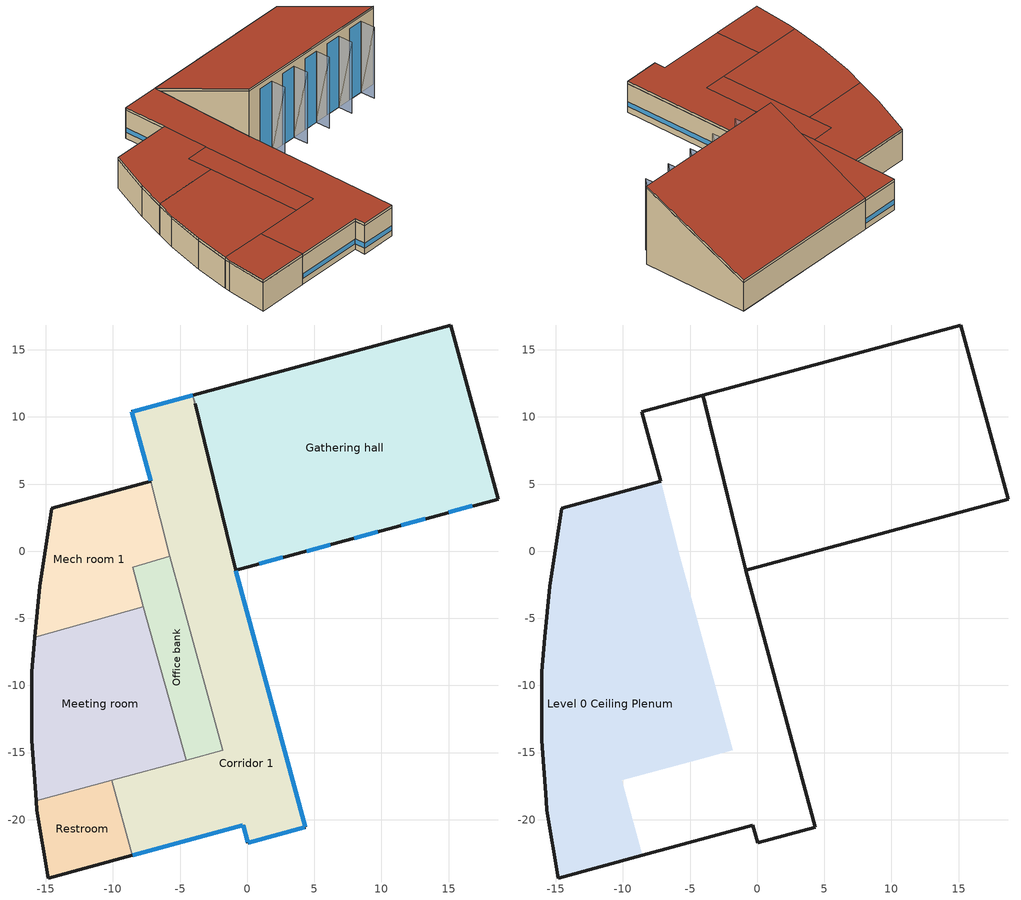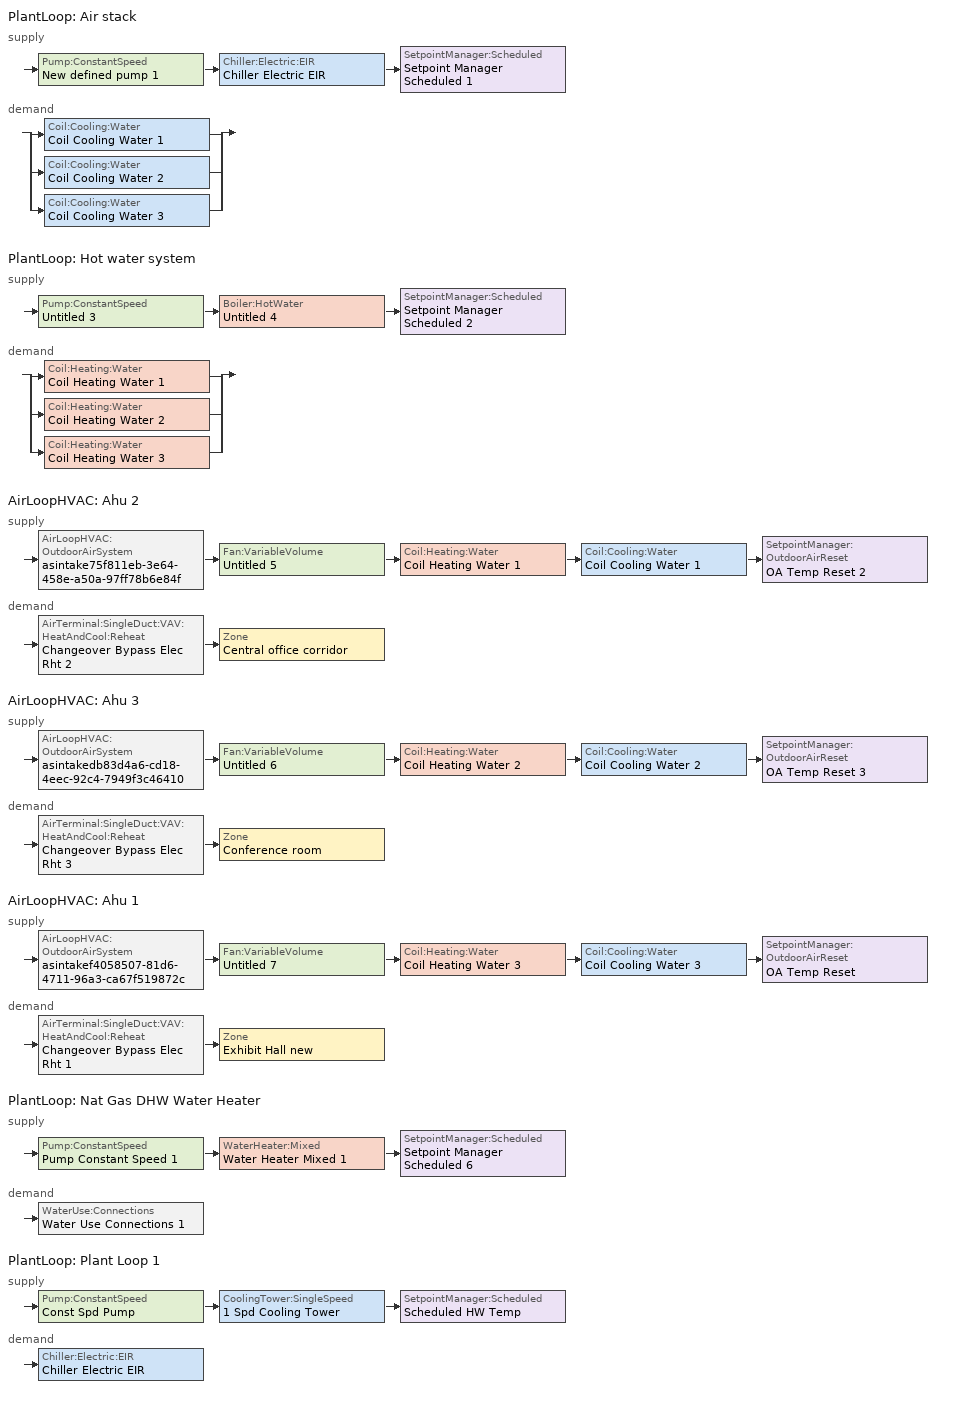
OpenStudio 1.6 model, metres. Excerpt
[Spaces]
Gathering hall
 floor ground (SLAB-ON-GRADE-FLOOR): 15.18,16.85 18.7,3.89 -0.87,-1.42 -4.04,11.64 z0.3
 wall outside (EXTERIOR-WALL): 15.18,16.85 -4.04,11.64 z0.3:3.96; 18.7,3.89,10.06 18.7,3.89,0.3 15.18,16.85,0.3 15.18,16.85,3.96; -0.87,-1.42,10.06 -3.88,10.98,4.27 -0.87,-1.42,4.27
 wall outside (EXTERIOR-WALL - 125lb): -0.87,-1.42 18.7,3.89 z0.3:10.06
 wall to Corridor 1: -4.04,11.64 -0.87,-1.42 z0.3:3.96
 wall to Level 0 Ceiling Plenum (INTERIOR-WALL): -3.88,10.98,4.27 -4.04,11.64,3.96 -0.87,-1.42,3.96 -0.87,-1.42,4.27
 window (2'0" x 2'0" Double pane Alum Construction): 0.9,-0.94 2.66,-0.46 / 4.43,0.02 6.19,0.5 / 7.96,0.97 9.72,1.45 / 11.49,1.93 13.25,2.41 / 15.02,2.89 16.78,3.37 z0.3:9.45
 ceiling to Level 0 Ceiling Plenum (Default interior ceiling): 18.7,3.89,10.06 15.18,16.85,3.96 -4.04,11.64,3.96 -0.87,-1.42,10.06
Corridor 1
 floor ground (SLAB-ON-GRADE-FLOOR): -4.04,11.64 -0.87,-1.42 4.33,-20.55 0.04,-21.71 -0.31,-20.4 -8.57,-22.64 -10.09,-17.05 -1.83,-14.84 -4.9,-3.49 -5.77,-0.38 -7.2,5.21 -8.6,10.4 z0.3
 wall outside (EXTERIOR-WALL): -4.04,11.64 -8.6,10.4 -7.2,5.21 / -8.57,-22.64 -0.31,-20.4 0.04,-21.71 4.33,-20.55 -0.87,-1.42 z0.3:3.96
 wall to Office bank (INTERIOR-WALL): -5.77,-0.38 -4.9,-3.49 -1.83,-14.84 -4.53,-15.56 z0.3:3.96
 wall to Mech room 1 (INTERIOR-WALL): -7.2,5.21 -5.77,-0.38 z0.3:3.96
 wall to Restroom (INTERIOR-WALL): -10.09,-17.05 -8.57,-22.64 z0.3:3.96
 wall to Meeting room (INTERIOR-WALL): -4.53,-15.56 -10.09,-17.05 z0.3:3.96
 window (2'0" x 2'0" Double pane Alum Construction): -0.31,-20.43 0.03,-21.69 z1.07:1.68; -8.54,-22.64 -0.34,-20.41 / -4.06,11.63 -8.58,10.4 / -8.6,10.37 -7.2,5.23 / 4.32,-20.52 -0.86,-1.45 / 0.07,-21.7 4.3,-20.56 z1.07:1.66
 ceiling to Level 0 Ceiling Plenum (Default interior ceiling): -8.57,-22.64 -0.31,-20.4 0.04,-21.71 4.33,-20.55 -0.87,-1.42 -4.04,11.64 -8.6,10.4 -7.2,5.21 -5.77,-0.38 -4.9,-3.49 -1.83,-14.84 -10.09,-17.05 z3.96
Restroom
 floor ground (SLAB-ON-GRADE-FLOOR): -10.09,-17.05 -8.57,-22.64 -14.83,-24.34 -15.67,-19.31 -15.72,-18.58 z0.3
 wall outside (EXTERIOR-WALL): -15.72,-18.58 -15.67,-19.31 -14.83,-24.34 -8.57,-22.64 z0.3:3.96
 wall to Meeting room (INTERIOR-WALL): -10.09,-17.05 -15.72,-18.58 z0.3:3.96
Meeting room
 floor ground (SLAB-ON-GRADE-FLOOR): -7.73,-4.15 -4.53,-15.56 -10.09,-17.05 -15.72,-18.58 -16.04,-14.06 -16.05,-8.99 -15.81,-6.41 z0.3
 wall outside: -15.81,-6.41 -16.05,-8.99 -16.04,-14.06 -15.72,-18.58 z0.3:3.96
 wall to Mech room 1: -7.73,-4.15 -15.81,-6.41 z0.3:3.96
 wall to Office bank: -4.53,-15.56 -7.73,-4.15 z0.3:3.96
Mech room 1
 floor ground (SLAB-ON-GRADE-FLOOR): -7.2,5.21 -5.77,-0.38 -8.52,-1.19 -7.73,-4.15 -15.81,-6.41 -15.45,-2.59 -14.56,3.21 z0.3
 wall outside: -7.2,5.21 -14.56,3.21 -15.45,-2.59 -15.81,-6.41 z0.3:3.96
 wall to Office bank: -7.73,-4.15 -8.52,-1.19 -5.77,-0.38 z0.3:3.96
Office bank
 floor ground (SLAB-ON-GRADE-FLOOR): -5.77,-0.38 -4.9,-3.49 -1.83,-14.84 -4.53,-15.56 -7.73,-4.15 -8.52,-1.19 z0.3
Level 0 Ceiling Plenum
 floor to Restroom (Default interior ceiling): -10.09,-17.05 -8.57,-22.64 -14.83,-24.34 -15.67,-19.31 -15.72,-18.58 z3.96
 floor to Meeting room (Default interior ceiling): -7.73,-4.15 -4.53,-15.56 -10.09,-17.05 -15.72,-18.58 -16.04,-14.06 -16.05,-8.99 -15.81,-6.41 z3.96
 floor to Mech room 1 (Default interior ceiling): -7.2,5.21 -5.77,-0.38 -8.52,-1.19 -7.73,-4.15 -15.81,-6.41 -15.45,-2.59 -14.56,3.21 z3.96
 floor to Office bank (Default interior ceiling): -5.77,-0.38 -4.9,-3.49 -1.83,-14.84 -4.53,-15.56 -7.73,-4.15 -8.52,-1.19 z3.96
 wall outside (EXTERIOR-WALL): 15.18,16.85 -4.04,11.64 -8.6,10.4 -7.2,5.21 -14.56,3.21 -15.45,-2.59 -15.81,-6.41 -16.05,-8.99 -16.04,-14.06 -15.72,-18.58 -15.67,-19.31 -14.83,-24.34 -8.57,-22.64 -0.31,-20.4 0.04,-21.71 4.33,-20.55 -0.87,-1.42 z3.96:4.27
 wall outside: -0.87,-1.42 18.7,3.89 z10.06:10.36; -4.04,11.64,4.27 -4.04,11.64,3.96 -3.88,10.98,4.27; 18.7,3.89,10.36 18.7,3.89,10.06 15.18,16.85,3.96 15.18,16.85,4.27; -0.87,-1.42,10.36 -4.04,11.64,4.27 -3.88,10.98,4.27 -0.87,-1.42,10.06
 wall to Gathering hall: -0.87,-1.42,10.06 -4.04,11.64,3.96 15.18,16.85,3.96 18.7,3.89,10.06
 roof outside (EXTERIOR-ROOF): -8.57,-22.64 -0.31,-20.4 0.04,-21.71 4.33,-20.55 -0.87,-1.42 -4.04,11.64 -8.6,10.4 -7.2,5.21 -5.77,-0.38 -4.9,-3.49 -1.83,-14.84 -10.09,-17.05 z4.27; -14.83,-24.34 -8.57,-22.64 -10.09,-17.05 -15.72,-18.58 -15.67,-19.31 z4.27; -15.72,-18.58 -10.09,-17.05 -4.53,-15.56 -7.73,-4.15 -15.81,-6.41 -16.05,-8.99 -16.04,-14.06 z4.27; -15.81,-6.41 -7.73,-4.15 -8.52,-1.19 -5.77,-0.38 -7.2,5.21 -14.56,3.21 -15.45,-2.59 z4.27; -4.53,-15.56 -1.83,-14.84 -4.9,-3.49 -5.77,-0.38 -8.52,-1.19 -7.73,-4.15 z4.27
 roof outside: 18.7,3.89,10.36 15.18,16.85,4.27 -4.04,11.64,4.27 -0.87,-1.42,10.36
shading: 3.15,-2.21,9.45 2.66,-0.46,0.3 3.15,-2.21,0.3; 2.66,-0.46,9.45 2.66,-0.46,0.3 3.15,-2.21,9.45; 6.68,-1.25,9.45 6.19,0.5,0.3 6.68,-1.25,0.3; 6.19,0.5,9.45 6.19,0.5,0.3 6.68,-1.25,9.45; 10.21,-0.29,9.45 9.72,1.45,0.3 10.21,-0.29,0.3; 9.72,1.45,9.45 9.72,1.45,0.3 10.21,-0.29,9.45; 13.74,0.67,9.45 13.25,2.41,0.3 13.74,0.67,0.3; 13.25,2.41,9.45 13.25,2.41,0.3 13.74,0.67,9.45; 17.27,1.62,9.45 16.78,3.37,0.3 17.27,1.62,0.3; 16.78,3.37,9.45 16.78,3.37,0.3 17.27,1.62,9.45
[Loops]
PlantLoop 'Air stack'
 supply: Pump:ConstantSpeed 'New defined pump 1' > Chiller:Electric:EIR 'Chiller Electric EIR' > SetpointManager:Scheduled 'Setpoint Manager Scheduled 1'
 demand: split
  | Coil:Cooling:Water 'Coil Cooling Water 1'
  | Coil:Cooling:Water 'Coil Cooling Water 2'
  | Coil:Cooling:Water 'Coil Cooling Water 3'
PlantLoop 'Hot water system'
 supply: Pump:ConstantSpeed 'Untitled 3' > Boiler:HotWater 'Untitled 4' > SetpointManager:Scheduled 'Setpoint Manager Scheduled 2'
 demand: split
  | Coil:Heating:Water 'Coil Heating Water 1'
  | Coil:Heating:Water 'Coil Heating Water 2'
  | Coil:Heating:Water 'Coil Heating Water 3'
AirLoopHVAC 'Ahu 2'
 supply: AirLoopHVAC:OutdoorAirSystem 'asintake75f811eb-3e64-458e-a50a-97ff78b6e84f' > Fan:VariableVolume 'Untitled 5' > Coil:Heating:Water 'Coil Heating Water 1' > Coil:Cooling:Water 'Coil Cooling Water 1' > SetpointManager:OutdoorAirReset 'OA Temp Reset 2'
 demand: AirTerminal:SingleDuct:VAV:HeatAndCool:Reheat 'Changeover Bypass Elec Rht 2' > Zone 'Central office corridor'
AirLoopHVAC 'Ahu 3'
 supply: AirLoopHVAC:OutdoorAirSystem 'asintakedb83d4a6-cd18-4eec-92c4-7949f3c46410' > Fan:VariableVolume 'Untitled 6' > Coil:Heating:Water 'Coil Heating Water 2' > Coil:Cooling:Water 'Coil Cooling Water 2' > SetpointManager:OutdoorAirReset 'OA Temp Reset 3'
 demand: AirTerminal:SingleDuct:VAV:HeatAndCool:Reheat 'Changeover Bypass Elec Rht 3' > Zone 'Conference room'
AirLoopHVAC 'Ahu 1'
 supply: AirLoopHVAC:OutdoorAirSystem 'asintakef4058507-81d6-4711-96a3-ca67f519872c' > Fan:VariableVolume 'Untitled 7' > Coil:Heating:Water 'Coil Heating Water 3' > Coil:Cooling:Water 'Coil Cooling Water 3' > SetpointManager:OutdoorAirReset 'OA Temp Reset'
 demand: AirTerminal:SingleDuct:VAV:HeatAndCool:Reheat 'Changeover Bypass Elec Rht 1' > Zone 'Exhibit Hall new'
PlantLoop 'Nat Gas DHW Water Heater'
 supply: Pump:ConstantSpeed 'Pump Constant Speed 1' > WaterHeater:Mixed 'Water Heater Mixed 1' > SetpointManager:Scheduled 'Setpoint Manager Scheduled 6'
 demand: WaterUse:Connections 'Water Use Connections 1'
PlantLoop 'Plant Loop 1'
 supply: Pump:ConstantSpeed 'Const Spd Pump' > CoolingTower:SingleSpeed '1 Spd Cooling Tower' > SetpointManager:Scheduled 'Scheduled HW Temp'
 demand: Chiller:Electric:EIR 'Chiller Electric EIR'
[Building]
Education center: Default Construction Set=Default Construction Set 1; Default Schedule Set=Default Schedule Set 1
[Site]
NREL education center: Latitude {deg}=39.74; Longitude {deg}=-105.18; Time Zone {hr}=-7; Elevation {m}=1829
[ClimateZones]
Climate Zone Institution Name 1=ASHRAE; Climate Zone Document Name 1=ANSI/ASHRAE Standard 169; Climate Zone Document Year 1=2006; Climate Zone Institution Name 2=CEC; Climate Zone Document Name 2=California Climate Zone Descriptions; Climate Zone Document Year 2=1995
[SizingPeriod:DesignDay] Barometric Pressure {Pa}=81198; Sky Clearness=0; Rain Indicator=0; Snow Indicator=0; Day of Month=21; Daylight Saving Time Indicator=0; Dry-Bulb Temperature Range Modifier Type=DefaultMultipliers
Name | Maximum Dry-Bulb Temperature {C} | Daily Dry-Bulb Temperature Range {deltaC} | Humidity Indicating Conditions at Maximum Dry-Bulb {BasedOnField A3} | Wind Speed {m/s} | Wind Direction {deg} | Month | Day Type | Humidity Indicating Type | Solar Model Indicator | ASHRAE Taub | ASHRAE Taud
Denver Centennial  Golden   N Ann Clg .4% Condns DP => MDB | 20.2 | 15.2 | 16.1 | 4.9 | 0 | 7 | SummerDesignDay | Dewpoint | ASHRAETau | 0.424 | 2.025
Denver Centennial  Golden   N Ann Clg .4% Condns WB => MDB | 27.3 | 15.2 | 18.4 | 4.9 | 0 | 7 | SummerDesignDay | Wetbulb | ASHRAETau | 0.424 | 2.025
Denver Centennial  Golden   N Ann Clg .4% Condns Enth => MDB | 27.3 | 15.2 | 59700 | 4.9 | 0 | 7 | SummerDesignDay | Enthalpy | ASHRAETau | 0.424 | 2.025
Denver Centennial  Golden   N Ann Htg Wind 99.6% Condns WS => MCDB | 3.9 | 0 | 3.9 | 12.2 | 340 | 12 | WinterDesignDay | Wetbulb | ASHRAEClearSky
Denver Centennial  Golden   N Ann Clg .4% Condns DB => MWB | 33 | 15.2 | 15.7 | 4.9 | 0 | 7 | SummerDesignDay | Wetbulb | ASHRAETau | 0.424 | 2.025
Denver Centennial  Golden   N Ann Hum_n 99.6% Condns DP => MCDB | -10.9 | 0 | -21.6 | 3 | 340 | 12 | WinterDesignDay | Dewpoint | ASHRAEClearSky
Denver Centennial  Golden   N Ann Htg 99.6% Condns DB | -18.8 | 0 | -18.8 | 3 | 340 | 12 | WinterDesignDay | Wetbulb | ASHRAEClearSky
[Construction]
SLAB-ON-GRADE-FLOOR: Lightweight Concrete - 8 in. - 80 lb/ft3
INTERIOR-WALL: Gypsum Board - 5/8 in., Wood-Framed - 4 in. Studs - 16 in. OC - R-0 Cavity Insulation, Gypsum Board - 5/8 in.
Default interior ceiling; Default interior ceiling 1: Gypsum Board - 3/4 in.
EXTERIOR-WALL: Stucco - 1 in., Expanded Polystyrene - Molded Beads - 4 in., Concrete Block - 8 in. - 135 lb/ft3 - Solid Grouted
EXTERIOR-ROOF: Built-up Roofing - 3/8 in., Hardboard - High Density - Standard-tempered Grade - 3/4 in., Mineral Fiber Batt Insulation - 10 in., Vegetable Fiber Board Sheathing - Regular Density - 1/2 in.
2'0" x 2'0" Double pane Alum Construction: 2'0" x 2'0" Double pane Alum Material
EXTERIOR-WALL - 125lb: Stucco - 1 in., Expanded Polystyrene - Molded Beads - 4 in., Concrete Block - 8 in. - 125 lb/ft3 - Solid Grouted
[Material]
Name | Roughness | Thickness {m} | Conductivity {W/m-K} | Density {kg/m3} | Specific Heat {J/kg-K}
Lightweight Concrete - 8 in. - 80 lb/ft3 | MediumRough | 0.2032 | 0.53 | 1281.48 | 840
Gypsum Board - 5/8 in. | MediumSmooth | 0.015875 | 0.16 | 800 | 1090
Wood-Framed - 4 in. Studs - 16 in. OC - R-0 Cavity Insulation | Smooth | 0.0889 | 0.367217 | 126.145 | 1556.29
Stucco - 1 in. | Smooth | 0.0254 | 0.72 | 1858.14 | 840
Expanded Polystyrene - Molded Beads - 4 in. | VeryRough | 0.1016 | 0.0352 | 24 | 1210
Built-up Roofing - 3/8 in. | Rough | 0.009525 | 0.16 | 1120 | 1460
Hardboard - High Density - Standard-tempered Grade - 3/4 in. | Smooth | 0.01905 | 0.144 | 1010 | 1340
Mineral Fiber Batt Insulation - 10 in. | VeryRough | 0.254 | 0.05 | 19 | 960
Vegetable Fiber Board Sheathing - Regular Density - 1/2 in. | Smooth | 0.0127 | 0.055 | 290 | 1300
Gypsum Board - 3/4 in. | MediumSmooth | 0.01905 | 0.16 | 800 | 1090
Concrete Block - 8 in. - 125 lb/ft3 - Solid Grouted | MediumRough | 0.2032 | 1.46536 | 2002.31 | 869.18
Concrete Block - 8 in. - 135 lb/ft3 - Solid Grouted | MediumRough | 0.2032 | 1.66151 | 2162.49 | 832.708
[WindowMaterial:SimpleGlazingSystem]
2'0" x 2'0" Double pane Alum Material: U-Factor {W/m2-K}=3.4935; Solar Heat Gain Coefficient=0.762
[DefaultConstructionSet]
Default Construction Set 1: Default Exterior Surface Constructions=Default Surface Constructions 1; Default Interior Surface Constructions=Default Surface Constructions 3; Default Ground Contact Surface Constructions=Default Surface Constructions 2; Default Exterior SubSurface Constructions=Default Sub Surface Constructions 1; Default Interior SubSurface Constructions=Default Sub Surface Constructions 2
[DefaultSurfaceConstructions]
Name | Wall Construction | Roof Ceiling Construction | Floor Construction
Default Surface Constructions 1 | EXTERIOR-WALL | EXTERIOR-ROOF
Default Surface Constructions 2 |  |  | SLAB-ON-GRADE-FLOOR
Default Surface Constructions 3 | INTERIOR-WALL | Default interior ceiling 1 | Default interior ceiling
[DefaultSubSurfaceConstructions]
Default Sub Surface Constructions 1; Default Sub Surface Constructions 2
[ElectricEquipment:Definition] Design Level Calculation Method=EquipmentLevel; Fraction Radiant=0.3
Name | Design Level {W}
Dell -Latitude E6400 | 90
Generic Coffee Maker - 800W | 80
Generic Refrigerator - 18 cubic foot | 200
Generic Microwave - 1460W | 73
Generic Water Cooler | 75
Apple -13-inch MacBook Pro | 12
Generic Network Printer | 60
Generic LCD Monitor - 20 in | 26
Generic Desktop Computer | 240
Generic Plasma TV - 50 in | 280
Generic Projector - 1250W | 62.5
[People:Definition]
Low Activity - Office Work- Standing with Some Walking: Number of People Calculation Method=People; Number of People {people}=1; Fraction Radiant=0.3
[WaterUse:Equipment:Definition]
Name | Peak Flow Rate {m3/s} | Target Temperature Schedule
0.031545 m^3/hr Faucet | 1.88779e-05 | 0.031545 m^3/hr Faucet mixed temp 100.0F
1.8925 L/s Urinal | 5.25694e-06 | 1.8925 L/s Urinal mixed temp 40.0F
4.8448 L/s Toilet | 1.34578e-05 | 1.8925 L/s Urinal mixed temp 40.0F
[SpaceType]
Name | Design Specification Outdoor Air Object
Small office | Small office Min OA
Mech room | Mech room Min OA
Restroom 1 | Resroom Min OA
Corridor | Corridor Min OA
Open hall | Open hall Min OA
Plenum | Space Type 1 Min OA
[Boiler:HotWater] Fuel Type=NaturalGas; Minimum Part Load Ratio=0.1; Boiler Flow Mode=ConstantFlow; Parasitic Electric Load {W}=0; Sizing Factor=1
Name | Nominal Capacity {W} | Nominal Thermal Efficiency | Normalized Boiler Efficiency Curve | Water Outlet Upper Temperature Limit {C} | Efficiency Curve Temperature Evaluation Variable
Untitled | Autosize | 0.92 | CondensingBoilerEff | 99
Untitled 4 | 162430 | 0.9 | CondensingBoilerEff 1 | 60 | EnteringBoiler
[Pump:ConstantSpeed] Rated Flow Rate {m3/s}=autosize; Rated Power Consumption {W}=autosize; Fraction of Motor Inefficiencies to Fluid Stream=0
Name | Rated Pump Head {Pa} | Motor Efficiency | Pump Control Type
New defined pump | 179352 | 0.84 | Intermittent
Untitled 1 | 179352 | 0.8574 | Intermittent
New defined pump 1 | 59781.3 | 0.84 | Intermittent
Untitled 3 | 59781.3 | 0.8574 | Continuous
Pump Constant Speed 1 | 0 | 0.9 | Continuous
Const Spd Pump | 59781.3 | 0.9 | Intermittent
[ThermalZone] Use Ideal Air Loads=No
Name | Thermostat
Central office corridor | Central office corridor  Thermostat
Conference room | Conference room Thermostat
Exhibit Hall new | Exhibit Hall new Thermostat
Level 0 Ceiling Plenum Zone
[Sizing:Zone] Zone Cooling Design Supply Air Temperature {C}=12.7778; Zone Heating Design Supply Air Temperature {C}=40; Zone Cooling Design Supply Air Humidity Ratio {kg-H2O/kg-air}=0.0085; Zone Heating Design Supply Air Humidity Ratio {kg-H2O/kg-air}=0.008; Heating Design Air Flow Method=DesignDay
Name | Zone Heating Sizing Factor
Central office corridor; Exhibit Hall new | 1.5
Conference room | 1
Level 0 Ceiling Plenum Zone
[Zone equipment]
Central office corridor: Changeover Bypass Elec Rht 2
Conference room: Changeover Bypass Elec Rht 3
Exhibit Hall new: Changeover Bypass Elec Rht 1
[DefaultScheduleSet]
Default Schedule Set 1: Hours of Operation Schedule=Default HVAC Operation 24/7-365; Number of People Schedule=Building Occupancy; People Activity Level Schedule=Default People Activity Schedule Very Low Activity - Seated Passive; Lighting Schedule=Building Lights; Electric Equipment Schedule=Building Plug Load; Gas Equipment Schedule=Building Plug Load; Hot Water Equipment Schedule=Building Water Use; Infiltration Schedule=Infiltration Schedule 100% 24/7-365; Steam Equipment Schedule=Building Plug Load; Other Equipment Schedule=Building Plug Load
[BuildingStory]
Level 0: Nominal Z Coordinate {m}=0; Nominal Floor to Floor Height {m}=4.2672
[Space] Building Story=Level 0
Name | Space Type | Default Schedule Set | Thermal Zone | Part of Total Floor Area | Design Specification Outdoor Air Object
Gathering hall | Open hall | Default Schedule Set 1 | Exhibit Hall new
Corridor 1 | Corridor | Default Schedule Set 1 | Central office corridor
Restroom | Restroom 1 | Default Schedule Set 1 | Conference room
Meeting room | Open hall | Default Schedule Set 1 | Conference room
Mech room 1 | Mech room | Default Schedule Set 1 | Conference room
Office bank | Small office | Default Schedule Set 1 | Central office corridor
Level 0 Ceiling Plenum | Plenum |  | Level 0 Ceiling Plenum Zone | No | Design Specification Outdoor Air 1
[Lights]
Name | Lights Definition | Space or SpaceType | Schedule | Multiplier
Gathering hall Luminaire 1 | (2) 150.0W A21 Standard Incandescent | Gathering hall | Exhibit Hall Lights New | 1
Gathering hall Luminaire 2 | (6) 32.0W T8 Linear Fluorescent (6) 0.88BF Fluorescent Electronic Dimming | Gathering hall | Exhibit Hall Lights New | 8
Corridor 1 Luminaire 1 | (2) 13.0W  Compact Fluorescent (2) 0.88BF Fluorescent Electronic Dimming | Corridor 1 |  | 15
Corridor 1 Luminaire 2 | (2) 32.0W T8 Linear Fluorescent (1) 0.88BF Fluorescent Electronic Non-Dimming | Corridor 1 |  | 6
Corridor 1 Luminaire 3 | (2) 26.0W  Compact Fluorescent | Corridor 1 |  | 2
Corridor 1 Luminaire 4 | (2) 26.0W  Compact Fluorescent | Corridor 1 |  | 12
Restroom Luminaire 1 | (2) 32.0W T8 Linear Fluorescent (1) 0.88BF Fluorescent Electronic Non-Dimming | Restroom |  | 4
Restroom Luminaire 2 | (2) 26.0W  Compact Fluorescent | Restroom |  | 6
Meeting room Luminaire 1 | (2) 26.0W  Compact Fluorescent | Meeting room |  | 19
Mech room  Luminaire 1 | (2) 32.0W T8 Linear Fluorescent (1) 0.88BF Fluorescent Electronic Non-Dimming | Mech room 1 |  | 8
Office bank  Luminaire 1 | (2) 17.0W T8 Linear Fluorescent (1) 0.88BF Fluorescent Electronic Non-Dimming | Office bank |  | 6
[ElectricEquipment]
Name | Electric Equipment Definition | Space or SpaceType | Multiplier | Schedule
Gathering hall Plug Load 1 | Generic Projector - 1250W | Gathering hall | 1
Corridor 1 Plug Load 1 | Generic Network Printer | Corridor 1 | 1
Corridor 1 Plug Load 2 | Generic LCD Monitor - 20 in | Corridor 1 | 2
Corridor 1 Plug Load 3 | Generic Desktop Computer | Corridor 1 | 2
Corridor 1 Plug Load 4 | Generic Plasma TV - 50 in | Corridor 1 | 4
Meeting room Plug Load 1 | Generic Coffee Maker - 800W | Meeting room | 1
Meeting room Plug Load 2 | Generic Refrigerator - 18 cubic foot | Meeting room | 1 | Always On Discrete
Meeting room Plug Load 3 | Generic Microwave - 1460W | Meeting room | 2
Meeting room Plug Load 4 | Generic Water Cooler | Meeting room | 1 | Always On Discrete
Meeting room Plug Load 5 | Apple -13-inch MacBook Pro | Meeting room | 1
Meeting room Plug Load 6 | Generic Plasma TV - 50 in | Meeting room | 1
Meeting room Plug Load 7 | Generic Projector - 1250W | Meeting room | 1
Mech room  Plug Load 1 | Generic LCD Monitor - 20 in | Mech room 1 | 1
Mech room  Plug Load 2 | Generic Desktop Computer | Mech room 1 | 1
Office bank  Plug Load 1 | Dell -Latitude E6400 | Office bank | 2
Office bank  Plug Load 2 | Generic LCD Monitor - 20 in | Office bank | 2
[People] People Definition=Low Activity - Office Work- Standing with Some Walking
Name | Space or SpaceType | Activity Level Schedule | Multiplier | Number of People Schedule
Corridor 1 Occupant 1 | Corridor 1 | Schedule Constant 1 | 1
Meeting room Occupant 1 | Meeting room | Schedule Constant 1 | 15
Office bank  Occupant 1 | Office bank | Schedule Constant 1 | 2
People 1 | Gathering hall |  | 20 | Exhibit Hall Occupancy
[WaterUse:Equipment] Space=Restroom; Flow Rate Fraction Schedule=Building Water Use
Name | Water Use Equipment Definition
Restroom Water Fixture 1; Restroom Water Fixture 2; Restroom Water Fixture 3; Restroom Water Fixture 4 | 0.031545 m^3/hr Faucet
Restroom Water Fixture 5; Restroom Water Fixture 6; Restroom Water Fixture 7 | 1.8925 L/s Urinal
Restroom Water Fixture 8; Restroom Water Fixture 9; Restroom Water Fixture 10; Restroom Water Fixture 11; Restroom Water Fixture 12 | 4.8448 L/s Toilet
[DesignSpecification:OutdoorAir] Outdoor Air Method=Sum
Name | Outdoor Air Flow per Person {m3/s-person} | Outdoor Air Flow per Floor Area {m3/s-m2} | Outdoor Air Flow Rate {m3/s} | Outdoor Air Flow Air Changes per Hour {1/hr}
Design Specification Outdoor Air 1 | 0 | 0 | 0 | 0
Open hall Min OA; Resroom Min OA; Mech room Min OA; Corridor Min OA; Space Type 1 Min OA; Small office Min OA | 0.00943895
[PlantLoop] Plant Loop Volume {m3}=Autocalculate
Air stack; Plant Loop 1: 
Hot water system: Fluid Type=Water; Maximum Loop Temperature {C}=60; Minimum Loop Temperature {C}=0
Nat Gas DHW Water Heater: Maximum Loop Temperature {C}=60
[Sizing:Plant]
Name | Loop Type | Design Loop Exit Temperature {C} | Loop Design Temperature Difference {deltaC}
Air stack | Cooling | 3 | 6.7
Hot water system | Heating | 60 | 6.7
Nat Gas DHW Water Heater | Heating | 48.8889 | 11.1111
Plant Loop 1 | Heating | 82 | 11
[SetpointManager:Scheduled] Control Variable=Temperature
Name | Schedule
Setpoint Manager Scheduled 2 | Hot water system Hot Water Temp
Setpoint Manager Scheduled 6 | Point-of-use Electricity Water Heater Water Temp - 120.0F
Setpoint Manager Scheduled 1 | Air stack Chilled Water Temp
Scheduled HW Temp | Cooling Tower Water Temperature
[AirLoopHVAC] Design Supply Air Flow Rate {m3/s}=AutoSize
Ahu 2; Ahu 3; Ahu 1
[AvailabilityManager:Scheduled] Schedule=Always On Discrete
Availability Manager Scheduled 1; Availability Manager Scheduled 2; Availability Manager Scheduled 3
[Sizing:System] Type of Load to Size On=Sensible; Design Outdoor Air Flow Rate {m3/s}=Autosize; Minimum System Air Flow Ratio=0.3; Preheat Design Temperature {C}=7; Preheat Design Humidity Ratio {kg-H2O/kg-Air}=0.008; Precool Design Temperature {C}=12.8; Precool Design Humidity Ratio {kg-H2O/kg-Air}=0.008; Central Cooling Design Supply Air Temperature {C}=12.8; Central Heating Design Supply Air Temperature {C}=40; Sizing Option=NonCoincident; 100% Outdoor Air in Cooling=Yes; 100% Outdoor Air in Heating=Yes; Central Cooling Design Supply Air Humidity Ratio {kg-H2O/kg-Air}=0.0085; Central Heating Design Supply Air Humidity Ratio {kg-H2O/kg-Air}=0.008; Cooling Design Air Flow Method=DesignDay; Cooling Design Air Flow Rate {m3/s}=0; Heating Design Air Flow Method=DesignDay; Heating Design Air Flow Rate {m3/s}=0; System Outdoor Air Method=ZoneSum
Ahu 2; Ahu 3; Ahu 1
[Coil:Cooling:Water] Availability Schedule=Always On Discrete
Coil Cooling Water 1; Coil Cooling Water 2; Coil Cooling Water 3
[Coil:Heating:Water] Availability Schedule=Always On Discrete
Coil Heating Water 1; Coil Heating Water 2; Coil Heating Water 3
[Controller:OutdoorAir] Minimum Outdoor Air Flow Rate {m3/s}=Autosize; Maximum Outdoor Air Flow Rate {m3/s}=Autosize; Economizer Control Type=DifferentialEnthalpy; Economizer Control Action Type=ModulateFlow; Economizer Maximum Limit Dry-Bulb Temperature {C}=28; Economizer Maximum Limit Enthalpy {J/kg}=65084.5; Economizer Minimum Limit Dry-Bulb Temperature {C}=-100; Lockout Type=NoLockout; Minimum Limit Type=FixedMinimum; High Humidity Control=No; Heat Recovery Bypass Control Type=BypassWhenWithinEconomizerLimits
Name | Controller Mechanical Ventilation
asintake75f811eb-3e64-458e-a50a-97ff78b6e84f controller | Controller Mechanical Ventilation 1
asintakedb83d4a6-cd18-4eec-92c4-7949f3c46410 controller | Controller Mechanical Ventilation 2
asintakef4058507-81d6-4711-96a3-ca67f519872c controller | Controller Mechanical Ventilation 3
[Controller:MechanicalVentilation] Availability Schedule=Always On Discrete; System Outdoor Air Method=ZoneSum
Controller Mechanical Ventilation 1; Controller Mechanical Ventilation 2; Controller Mechanical Ventilation 3
[AirLoopHVAC:OutdoorAirSystem]
Name | Controller
asintake75f811eb-3e64-458e-a50a-97ff78b6e84f | asintake75f811eb-3e64-458e-a50a-97ff78b6e84f controller
asintakedb83d4a6-cd18-4eec-92c4-7949f3c46410 | asintakedb83d4a6-cd18-4eec-92c4-7949f3c46410 controller
asintakef4058507-81d6-4711-96a3-ca67f519872c | asintakef4058507-81d6-4711-96a3-ca67f519872c controller
[Controller:WaterCoil] Minimum Actuated Flow {m3/s}=0
Name | Action
Controller Water Coil 2; Controller Water Coil 4; Controller Water Coil 6 | Normal
Controller Water Coil 1; Controller Water Coil 3; Controller Water Coil 5 | Reverse
[ThermostatSetpoint:DualSetpoint] Heating Setpoint Temperature Schedule=Building Thermostat Heating Setpoint; Cooling Setpoint Temperature Schedule=Building Thermostat Cooling Setpoint
Central office corridor  Thermostat; Conference room Thermostat; Exhibit Hall new Thermostat
[WaterHeater:Mixed]
Water Heater Mixed 1: Tank Volume {m3}=0.0757082; Setpoint Temperature Schedule=Point-of-use Electricity Water Heater Water Temp - 120.0F; Deadband Temperature Difference {deltaC}=2; Maximum Temperature Limit {C}=80; Heater Control Type=Cycle; Heater Maximum Capacity {W}=2930.71; Heater Fuel Type=Electricity; Heater Thermal Efficiency=0.98; Off Cycle Parasitic Fuel Consumption Rate {W}=0; Off Cycle Parasitic Fuel Type=Electricity; Off Cycle Parasitic Heat Fraction to Tank=0; On Cycle Parasitic Fuel Consumption Rate {W}=0; On Cycle Parasitic Fuel Type=Electricity; On Cycle Parasitic Heat Fraction to Tank=0; Ambient Temperature Indicator=Schedule; Ambient Temperature Schedule=Water Heater Ambient Temp Schedule - 70F; Off Cycle Loss Coefficient to Ambient Temperature {W/K}=0; On Cycle Loss Coefficient to Ambient Temperature {W/K}=0; Use Side Effectiveness=1; Source Side Effectiveness=1; Use Side Design Flow Rate {m3/s}=autosize; Source Side Design Flow Rate {m3/s}=autosize; Indirect Water Heating Recovery Time {hr}=1.5
[WaterUse:Connections]
Water Use Connections 1: Water Use Equipment Name 1=Restroom Water Fixture 6; Water Use Equipment Name 2=Restroom Water Fixture 8; Water Use Equipment Name 3=Restroom Water Fixture 12; Water Use Equipment Name 4=Restroom Water Fixture 3; Water Use Equipment Name 5=Restroom Water Fixture 2; Water Use Equipment Name 6=Restroom Water Fixture 11; Water Use Equipment Name 7=Restroom Water Fixture 1; Water Use Equipment Name 8=Restroom Water Fixture 4; Water Use Equipment Name 9=Restroom Water Fixture 5; Water Use Equipment Name 10=Restroom Water Fixture 7; Water Use Equipment Name 11=Restroom Water Fixture 10; Water Use Equipment Name 12=Restroom Water Fixture 9
[SpaceInfiltration:DesignFlowRate] Design Flow Rate Calculation Method=Flow/ExteriorArea; Flow per Exterior Surface Area {m3/s-m2}=0.0023
Name | Space or SpaceType
189.1-2009 - Office - Corridor - CZ4-8 Infiltration | Corridor
189.1-2009 - Office - Elec/MechRoom - CZ4-8 Infiltration | Mech room
189.1-2009 - Office - OpenOffice - CZ4-8 Infiltration | Open hall
189.1-2009 - Office - Restroom - CZ4-8 Infiltration | Restroom 1
189.1-2009 - Office - ClosedOffice - CZ4-8 Infiltration | Small office
189.1-2009 - Office - WholeBuilding - Sm Office - CZ4-8 Infiltration | Plenum
[Chiller:Electric:EIR]
Chiller Electric EIR: Reference Capacity {W}=187631; Reference COP {W/W}=5.5; Reference Leaving Chilled Water Temperature {C}=6.67; Cooling Capacity Function of Temperature Curve=OS:Curve:Biquadratic 3; Electric Input to Cooling Output Ratio Function of Temperature Curve=OS:Curve:Biquadratic 4; Electric Input to Cooling Output Ratio Function of Part Load Ratio Curve=OS:Curve:Quadratic 4; Minimum Unloading Ratio=0.2; Condenser Type=WaterCooled; Design Heat Recovery Water Flow Rate {m3/s}=0; Sizing Factor=1; Basin Heater Capacity {W/K}=0; Basin Heater Setpoint Temperature {C}=10
[CoolingTower:SingleSpeed]
1 Spd Cooling Tower: Design Water Flow Rate {m3/s}=0.01446; Design Air Flow Rate {m3/s}=23.005; Fan Power at Design Air Flow Rate {W}=7020.6; U-Factor Times Area Value at Design Air Flow Rate {W/K}=2003; Air Flow Rate in Free Convection Regime {m3/s}=2.3055; U-Factor Times Area Value at Free Convection Air Flow Rate {W/K}=200.25; Performance Input Method=UFactorTimesAreaAndDesignWaterFlowRate; Nominal Capacity {W}=250000; Free Convection Capacity {W}=0; Basin Heater Capacity {W/K}=0; Evaporation Loss Mode=LossFactor; Evaporation Loss Factor {percent/K}=0.2; Drift Loss Percent {percent}=0.008; Blowdown Calculation Mode=ConcentrationRatio; Blowdown Concentration Ratio=3; Capacity Control=FanCycling; Number of Cells=1; Cell Control=MinimalCell; Cell Minimum  Water Flow Rate Fraction=0.33; Cell Maximum Water Flow Rate Fraction=2.5; Sizing Factor=1
[Fan:VariableVolume] Availability Schedule=Building HVAC Operation; Fan Efficiency=0.7; Pressure Rise {Pa}=311.361; Maximum Flow Rate {m3/s}=Autosize; Fan Power Minimum Flow Rate Input Method=FixedFlowRate; Fan Power Minimum Flow Fraction=0; Fan Power Minimum Air Flow Rate {m3/s}=0; Motor Efficiency=0.8574; Motor In Airstream Fraction=1; Fan Power Coefficient 1=0.0407599; Fan Power Coefficient 2=0.088045; Fan Power Coefficient 3=-0.0729261; Fan Power Coefficient 4=0.94374; Fan Power Coefficient 5=0
Untitled 6; Untitled 7; Untitled 5
[SetpointManager:OutdoorAirReset] Control Variable=Temperature; Setpoint at Outdoor Low Temperature {C}=35; Outdoor Low Temperature {C}=10; Outdoor High Temperature {C}=24
Name | Setpoint at Outdoor High Temperature {C}
OA Temp Reset 3 | 12.8
OA Temp Reset 2; OA Temp Reset | 12.7778
[AirTerminal:SingleDuct:VAV:HeatAndCool:Reheat] Maximum Air Flow Rate {m3/s}=autosize; Zone Minimum Air Flow Fraction=0.3; Maximum Hot Water or Steam Flow Rate {m3/s}=autosize; Minimum Hot Water or Steam Flow Rate {m3/s}=0; Convergence Tolerance=0.001; Maximum Reheat Air Temperature {C}=1000
Name | Reheat Coil
Changeover Bypass Elec Rht 1 | Changeover Bypass Elec Rht Coil
Changeover Bypass Elec Rht 2 | Changeover Bypass Elec Rht Coil 1
Changeover Bypass Elec Rht 3 | Changeover Bypass Elec Rht Coil 2
[Coil:Heating:Electric] Availability Schedule=Building HVAC Operation
Name | Nominal Capacity {W}
Changeover Bypass Elec Rht Coil | Autosize
Changeover Bypass Elec Rht Coil 1; Changeover Bypass Elec Rht Coil 2
[Schedule:Day]
Building HVAC Operation Default Weekday Schedule; All Weekends 11; Building HVAC Operation Summer Design Day 1; Building Plug Load Summer Design Day 1; Building Lights Summer Design Day 1; Building Occupancy Summer Design Day 1; Schedule Day 3; Schedule Day 4: 24, 0, 1
Building HVAC Operation Winter Design Day 1; All Weekends 14; Building Plug Load Winter Design Day 1; Building Lights Winter Design Day 1; All Weekends 17; Building Occupancy Winter Design Day 1; Schedule Day 7; Schedule Day 9: 24, 0, 0
Building Thermostat Heating Setpoint Default Weekday Schedule: 6, 0, 18.3333, 18, 0, 20, 24, 0, 18.3333
All Weekends 12: 24, 0, 18.3333
Building Thermostat Heating Setpoint Winter Design Day 1; Building Thermostat Heating Setpoint Summer Design Day 1: 24, 0, 21.6667
Building Thermostat Cooling Setpoint Default Weekday Schedule: 7, 0, 26.6667, 18, 0, 22.2222, 24, 0, 26.6667
All Weekends 13: 24, 0, 26.6667
Building Thermostat Cooling Setpoint Summer Design Day 1; Building Thermostat Cooling Setpoint Winter Design Day 1: 24, 0, 22.2222
Building Water Use Default Weekday Schedule: 9, 15, 0.02, 11, 0, 0.08, 13, 0, 0.2, 15, 0, 0.08, 24, 0, 0.02
Building Plug Load Default Weekday Schedule: 9, 0, 0.2, 17, 0, 0.85, 24, 0, 0.2
All Weekends 15: 24, 0, 0.2
Building Lights Default Weekday Schedule: 9, 0, 0.1, 11, 15, 0.925, 14, 0, 0.65, 16, 0, 0.925, 24, 0, 0.1
All Weekends 16: 24, 0, 0.1
Building Occupancy Default Weekday Schedule: 9, 0, 0, 17, 0, 1, 24, 0, 0
Schedule Day 1: 24, 0, 37.7778
Schedule Day 2: 24, 0, 4.44444
Schedule Day 5: 24, 0, 120
Water Heater Ambient Temp Schedule - 70F Default: 24, 0, 21.1111
Air stack Chilled Water Temp Default: 24, 0, 7.22222
Hot water system Hot Water Temp Default: 24, 0, 82.2222
Point-of-use Electricity Water Heater Water Temp Default: 24, 0, 60
Schedule Day 6: 9, 0, 0, 11, 0, 0.25, 15, 0, 1, 17, 0, 0.25, 24, 0, 0
Schedule Day 8: 9, 0, 0, 11, 0, 0.65, 14, 0, 0.925, 16, 0, 0.65, 24, 0, 0
Hot Water Temperature Default: 24, 0, 29.4
Hot Water Temperature Summer Design Day; Hot Water Temperature Winter Design Day: 24, 0, 67
[Schedule:Ruleset]
Name | Default Day Schedule | Summer Design Day Schedule | Winter Design Day Schedule
Building HVAC Operation | Building HVAC Operation Default Weekday Schedule | Building HVAC Operation Summer Design Day 1 | Building HVAC Operation Winter Design Day 1
Building Thermostat Heating Setpoint | Building Thermostat Heating Setpoint Default Weekday Schedule | Building Thermostat Heating Setpoint Summer Design Day 1 | Building Thermostat Heating Setpoint Winter Design Day 1
Building Thermostat Cooling Setpoint | Building Thermostat Cooling Setpoint Default Weekday Schedule | Building Thermostat Cooling Setpoint Summer Design Day 1 | Building Thermostat Cooling Setpoint Winter Design Day 1
Building Water Use | Building Water Use Default Weekday Schedule
Building Plug Load | Building Plug Load Default Weekday Schedule | Building Plug Load Summer Design Day 1 | Building Plug Load Winter Design Day 1
Building Lights | Building Lights Default Weekday Schedule | Building Lights Summer Design Day 1 | Building Lights Winter Design Day 1
Building Occupancy | Building Occupancy Default Weekday Schedule | Building Occupancy Summer Design Day 1 | Building Occupancy Winter Design Day 1
0.031545 m^3/hr Faucet mixed temp 100.0F | Schedule Day 1
1.8925 L/s Urinal mixed temp 40.0F | Schedule Day 2
Default HVAC Operation 24/7-365 | Schedule Day 3
Infiltration Schedule 100% 24/7-365 | Schedule Day 4
Default People Activity Schedule Very Low Activity - Seated Passive | Schedule Day 5
Water Heater Ambient Temp Schedule - 70F | Water Heater Ambient Temp Schedule - 70F Default
Air stack Chilled Water Temp | Air stack Chilled Water Temp Default
Hot water system Hot Water Temp | Hot water system Hot Water Temp Default
Point-of-use Electricity Water Heater Water Temp - 120.0F | Point-of-use Electricity Water Heater Water Temp Default
Exhibit Hall Occupancy | Schedule Day 6
Exhibit Hall Lights New | Schedule Day 8
Cooling Tower Water Temperature | Hot Water Temperature Default | Hot Water Temperature Summer Design Day | Hot Water Temperature Winter Design Day
[Schedule:Rule] Rule Order=0; Apply Sunday=Yes; Apply Saturday=Yes
Name | Schedule Ruleset | Day Schedule | Apply Monday | Apply Tuesday | Apply Wednesday | Apply Thursday | Apply Friday
Building HVAC Operation Default Weekend Schedule | Building HVAC Operation | All Weekends 11 | No | No | No | No | No
Building Thermostat Heating Setpoint Default Weekend Schedule | Building Thermostat Heating Setpoint | All Weekends 12 | No | No | No | No | No
Building Thermostat Cooling Setpoint Default Weekend Schedule | Building Thermostat Cooling Setpoint | All Weekends 13 | No | No | No | No | No
Building Water Use Default Weekend Schedule | Building Water Use | All Weekends 14 | No | No | No | No | No
Building Plug Load Default Weekend Schedule | Building Plug Load | All Weekends 15 | No | No | No | No | No
Building Lights Default Weekend Schedule | Building Lights | All Weekends 16 | No | No | No | No | No
Building Occupancy Default Weekend Schedule | Building Occupancy | All Weekends 17 | No | No | No | No | No
Schedule Rule 1 | Exhibit Hall Occupancy | Schedule Day 7
Schedule Rule 2 | Exhibit Hall Lights New | Schedule Day 9
[Schedule:Constant]
Name | Value
Schedule Constant 1 | 139.883
Always On Discrete | 1
[Curve:Biquadratic]
Name | Coefficient1 Constant | Coefficient2 x | Coefficient3 x**2 | Coefficient4 y | Coefficient5 y**2 | Coefficient6 x*y | Minimum Value of x {BasedOnField A2} | Maximum Value of x {BasedOnField A2} | Minimum Value of y {BasedOnField A3} | Maximum Value of y {BasedOnField A3}
CondensingBoilerEff; CondensingBoilerEff 1 | 1.12497 | 0.0149639 | -0.0259983 | 0 | -1.40464e-06 | -0.00153624 | 0.1 | 1 | 30 | 85
OS:Curve:Biquadratic 3 | 1.04338 | 0.0407077 | 0.0004506 | -0.0041514 | -8.86e-05 | -0.0003467 | 0 | 20 | 0 | 50
OS:Curve:Biquadratic 4 | 0.596191 | -0.0099496 | 0.0007888 | 0.0004506 | 0.0004875 | -0.0007623 | 0 | 20 | 0 | 50
[Curve:Quadratic]
OS:Curve:Quadratic 4: Coefficient1 Constant=1.68531; Coefficient2 x=-0.999344; Coefficient3 x**2=0.314032; Minimum Value of x {BasedOnField A2}=0; Maximum Value of x {BasedOnField A2}=1.2
